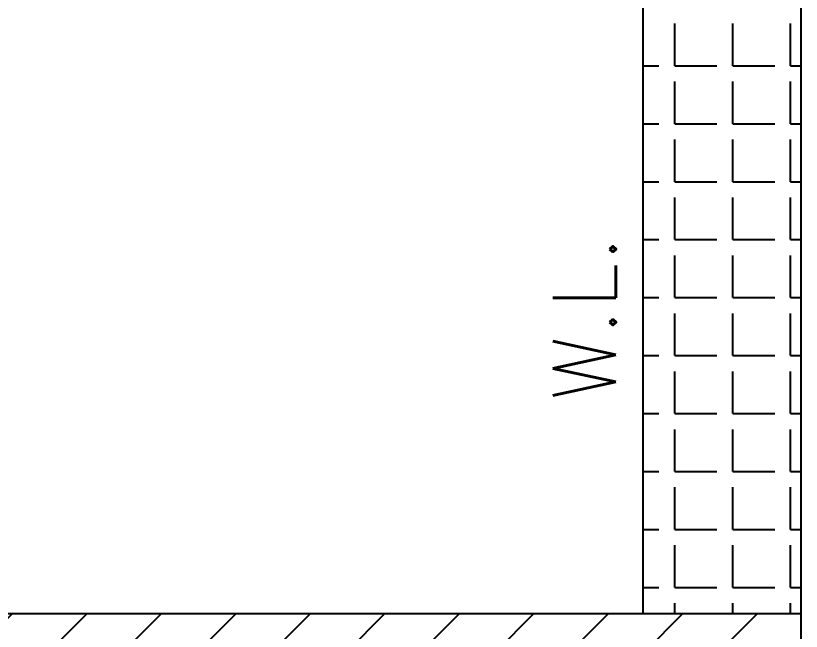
# Model space of a CAD drawing. Extents: x -6018 to -5598, y -4727 to -4430.
# Drawn here: x -5738.5 to -5663.9, y -4665.2 to -4606.8 of the extents above; entities that cross this region are included whole.
import ezdxf

# ---------------------------------------------------------------- set-up
doc = ezdxf.new("R2010")
doc.units = 0
doc.header["$LTSCALE"] = 7
doc.layers.add('D', color=2, linetype='CONTINUOUS')
doc.layers.add('HT', color=3, linetype='CONTINUOUS')
doc.styles.add('GHS', font='ROMANS.shx', dxfattribs={"bigfont": 'GHS.shx'})

msp = doc.modelspace()

# ---------------------------------------------------------------- hatches: boundary and pattern name
at = {"layer": 'HT', "ltscale": 0.5}
h = msp.add_hatch(dxfattribs=at)
h.set_pattern_fill('ANSI31', color=256, scale=40, style=0)
h.set_pattern_definition([(45, (-5704.0853, -3921.6715), (-3.535534, 3.535534), [])])
h.paths.add_polyline_path([(-5663.92357, -4669.89149), (-5663.92357, -4663.49149), (-5951.10789, -4663.49149), (-5951.10789, -4669.89149)])

# ---------------------------------------------------------------- linework, layer by layer
for p, q in [((-5678.92357, -4663.49149), (-5678.92357, -4511.49149)), ((-5663.92357, -4669.89149), (-5663.92357, -4511.49149)), ((-5675.93558, -4611.52408), (-5675.93558, -4607.52408)), ((-5670.43558, -4611.52408), (-5670.43558, -4607.52408)), ((-5664.93558, -4611.52408), (-5664.93558, -4607.52408)), ((-5678.92357, -4611.52408), (-5677.43558, -4611.52408)), ((-5675.93558, -4611.52408), (-5671.93558, -4611.52408)), ((-5670.43558, -4611.52408), (-5666.43558, -4611.52408)), ((-5664.93558, -4611.52408), (-5663.92357, -4611.52408)), ((-5675.93558, -4617.02408), (-5675.93558, -4613.02408)), ((-5670.43558, -4617.02408), (-5670.43558, -4613.02408)), ((-5664.93558, -4617.02408), (-5664.93558, -4613.02408)), ((-5678.92357, -4617.02408), (-5677.43558, -4617.02408)), ((-5675.93558, -4617.02408), (-5671.93558, -4617.02408)), ((-5670.43558, -4617.02408), (-5666.43558, -4617.02408)), ((-5664.93558, -4617.02408), (-5663.92357, -4617.02408)), ((-5675.93558, -4622.52408), (-5675.93558, -4618.52408)), ((-5670.43558, -4622.52408), (-5670.43558, -4618.52408)), ((-5664.93558, -4622.52408), (-5664.93558, -4618.52408)), ((-5678.92357, -4622.52408), (-5677.43558, -4622.52408)), ((-5675.93558, -4622.52408), (-5671.93558, -4622.52408)), ((-5670.43558, -4622.52408), (-5666.43558, -4622.52408)), ((-5664.93558, -4622.52408), (-5663.92357, -4622.52408)), ((-5675.93558, -4628.02408), (-5675.93558, -4624.02408)), ((-5670.43558, -4628.02408), (-5670.43558, -4624.02408)), ((-5664.93558, -4628.02408), (-5664.93558, -4624.02408)), ((-5678.92357, -4628.02408), (-5677.43558, -4628.02408)), ((-5675.93558, -4628.02408), (-5671.93558, -4628.02408)), ((-5670.43558, -4628.02408), (-5666.43558, -4628.02408)), ((-5664.93558, -4628.02408), (-5663.92357, -4628.02408)), ((-5675.93558, -4633.52408), (-5675.93558, -4629.52408)), ((-5670.43558, -4633.52408), (-5670.43558, -4629.52408)), ((-5664.93558, -4633.52408), (-5664.93558, -4629.52408)), ((-5678.92357, -4633.52408), (-5677.43558, -4633.52408)), ((-5675.93558, -4633.52408), (-5671.93558, -4633.52408)), ((-5670.43558, -4633.52408), (-5666.43558, -4633.52408)), ((-5664.93558, -4633.52408), (-5663.92357, -4633.52408)), ((-5675.93558, -4639.02408), (-5675.93558, -4635.02408)), ((-5670.43558, -4639.02408), (-5670.43558, -4635.02408)), ((-5664.93558, -4639.02408), (-5664.93558, -4635.02408)), ((-5678.92357, -4639.02408), (-5677.43558, -4639.02408)), ((-5675.93558, -4639.02408), (-5671.93558, -4639.02408)), ((-5670.43558, -4639.02408), (-5666.43558, -4639.02408)), ((-5664.93558, -4639.02408), (-5663.92357, -4639.02408)), ((-5675.93558, -4644.52408), (-5675.93558, -4640.52408)), ((-5670.43558, -4644.52408), (-5670.43558, -4640.52408)), ((-5664.93558, -4644.52408), (-5664.93558, -4640.52408)), ((-5678.92357, -4644.52408), (-5677.43558, -4644.52408)), ((-5675.93558, -4644.52408), (-5671.93558, -4644.52408)), ((-5670.43558, -4644.52408), (-5666.43558, -4644.52408)), ((-5664.93558, -4644.52408), (-5663.92357, -4644.52408)), ((-5675.93558, -4650.02408), (-5675.93558, -4646.02408)), ((-5670.43558, -4650.02408), (-5670.43558, -4646.02408)), ((-5664.93558, -4650.02408), (-5664.93558, -4646.02408)), ((-5678.92357, -4650.02408), (-5677.43558, -4650.02408)), ((-5675.93558, -4650.02408), (-5671.93558, -4650.02408)), ((-5670.43558, -4650.02408), (-5666.43558, -4650.02408)), ((-5664.93558, -4650.02408), (-5663.92357, -4650.02408)), ((-5675.93558, -4655.52408), (-5675.93558, -4651.52408)), ((-5670.43558, -4655.52408), (-5670.43558, -4651.52408)), ((-5664.93558, -4655.52408), (-5664.93558, -4651.52408)), ((-5678.92357, -4655.52408), (-5677.43558, -4655.52408)), ((-5675.93558, -4655.52408), (-5671.93558, -4655.52408)), ((-5670.43558, -4655.52408), (-5666.43558, -4655.52408)), ((-5664.93558, -4655.52408), (-5663.92357, -4655.52408)), ((-5675.93558, -4661.02408), (-5675.93558, -4657.02408)), ((-5670.43558, -4661.02408), (-5670.43558, -4657.02408)), ((-5664.93558, -4661.02408), (-5664.93558, -4657.02408)), ((-5678.92357, -4661.02408), (-5677.43558, -4661.02408)), ((-5675.93558, -4661.02408), (-5671.93558, -4661.02408)), ((-5670.43558, -4661.02408), (-5666.43558, -4661.02408)), ((-5664.93558, -4661.02408), (-5663.92357, -4661.02408)), ((-5675.93558, -4663.49149), (-5675.93558, -4662.52408)), ((-5670.43558, -4663.49149), (-5670.43558, -4662.52408)), ((-5664.93558, -4663.49149), (-5664.93558, -4662.52408)), ((-5951.10789, -4663.49149), (-5663.92357, -4663.49149))]:
    msp.add_line(p, q, dxfattribs=at)

# ---------------------------------------------------------------- texts
at = {"layer": 'D', "ltscale": 0.5, "style": 'GHS'}
msp.add_text('W.L.', height=6, rotation=90, dxfattribs=at).set_placement((-5681.52498, -4643.32186))

doc.saveas('drawing.dxf')
